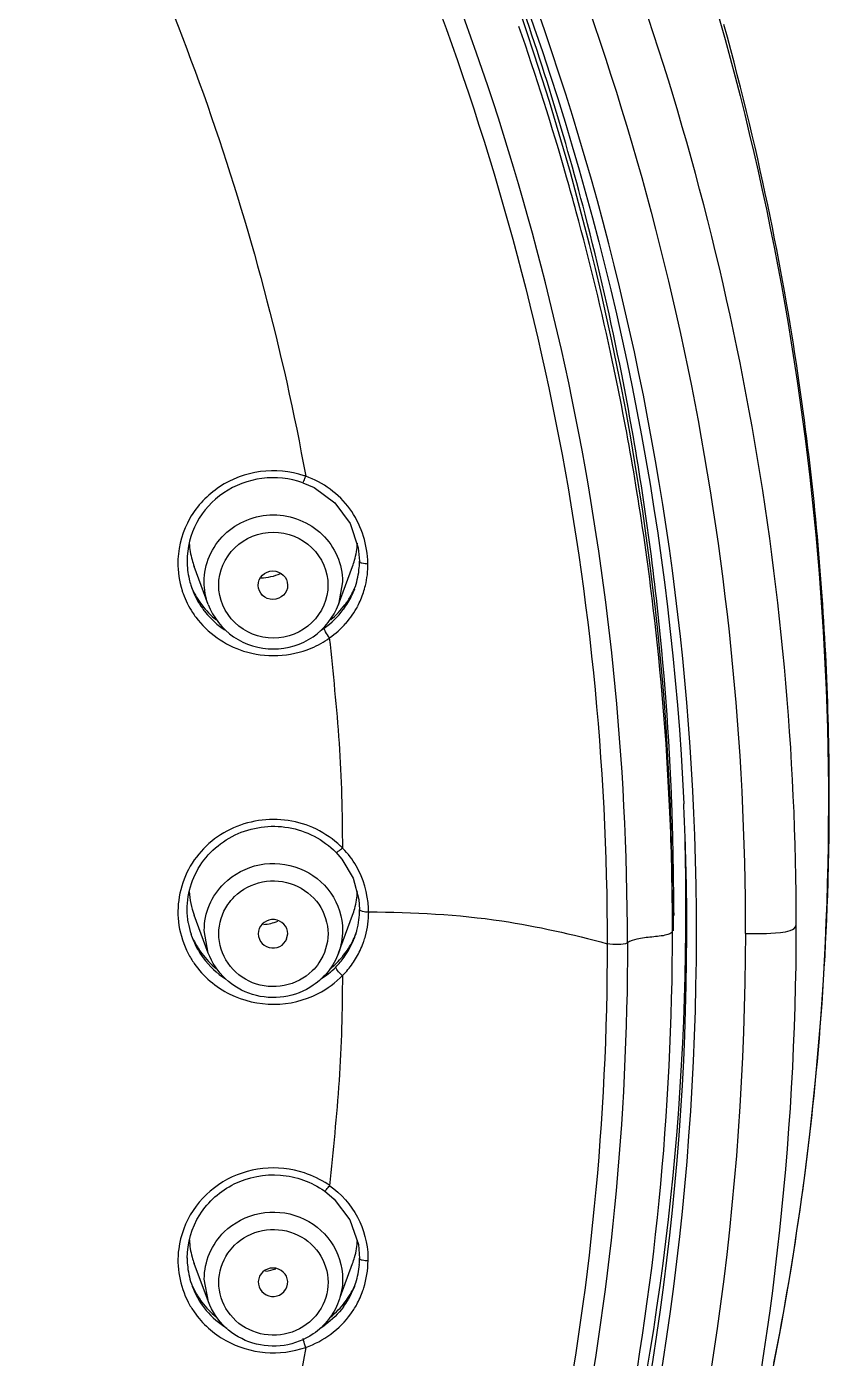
# Model space of a CAD drawing. Extents: x 1777 to 3131, y 3495 to 4487.
# Drawn here: x 2327.91 to 2344.53, y 4092.01 to 4119.38 of the extents above; entities that cross this region are included whole.
import ezdxf

# ---------------------------------------------------------------- set-up
doc = ezdxf.new("R2010")
doc.units = 0
doc.header["$LTSCALE"] = 30
doc.header["$MEASUREMENT"] = 0
for name, color, linetype in [('F3A55-R01_DXF_CONTINUOUS_LINE', 7, 'CONTINUOUS'), ('F3A55-R02_DXF_CONTINUOUS_LINE', 7, 'CONTINUOUS'), ('F3A55-R05_DXF_CONTINUOUS_LINE', 7, 'CONTINUOUS')]:
    doc.layers.add(name, color=color, linetype=linetype)

msp = doc.modelspace()

# ---------------------------------------------------------------- linework, layer by layer
at = {"layer": 'F3A55-R01_DXF_CONTINUOUS_LINE', "color": 7, "linetype": 'Continuous'}
for p, q in [((2344.376, 4101.54, 0), (2344.384, 4101.803, 0)), ((2344.367, 4101.283, 0), (2344.376, 4101.54, 0)), ((2344.357, 4101.031, 0), (2344.367, 4101.283, 0)), ((2344.346, 4100.78, 0), (2344.357, 4101.031, 0)), ((2344.334, 4100.53, 0), (2344.346, 4100.78, 0)), ((2344.321, 4100.282, 0), (2344.334, 4100.53, 0)), ((2344.307, 4100.035, 0), (2344.321, 4100.282, 0)), ((2344.293, 4099.79, 0), (2344.307, 4100.035, 0)), ((2344.277, 4099.547, 0), (2344.293, 4099.79, 0)), ((2344.26, 4099.304, 0), (2344.277, 4099.547, 0)), ((2344.224, 4098.824, 0), (2344.243, 4099.064, 0)), ((2344.243, 4099.064, 0), (2344.26, 4099.304, 0)), ((2344.205, 4098.586, 0), (2344.224, 4098.824, 0)), ((2344.185, 4098.35, 0), (2344.205, 4098.586, 0)), ((2344.164, 4098.114, 0), (2344.185, 4098.35, 0)), ((2344.142, 4097.88, 0), (2344.164, 4098.114, 0)), ((2344.12, 4097.648, 0), (2344.142, 4097.88, 0)), ((2344.097, 4097.417, 0), (2344.12, 4097.648, 0)), ((2344.073, 4097.187, 0), (2344.097, 4097.417, 0)), ((2343.982, 4096.392, 0), (2344.009, 4096.617, 0)), ((2344.009, 4096.617, 0), (2344.035, 4096.844, 0)), ((2343.955, 4096.168, 0), (2343.982, 4096.392, 0)), ((2343.927, 4095.944, 0), (2343.955, 4096.168, 0)), ((2343.898, 4095.723, 0), (2343.927, 4095.944, 0)), ((2343.839, 4095.282, 0), (2343.869, 4095.502, 0)), ((2343.869, 4095.502, 0), (2343.898, 4095.723, 0)), ((2343.808, 4095.064, 0), (2343.839, 4095.282, 0)), ((2343.776, 4094.847, 0), (2343.808, 4095.064, 0)), ((2343.744, 4094.631, 0), (2343.776, 4094.847, 0)), ((2343.678, 4094.202, 0), (2343.711, 4094.416, 0)), ((2343.711, 4094.416, 0), (2343.744, 4094.631, 0)), ((2343.644, 4093.989, 0), (2343.678, 4094.202, 0)), ((2343.609, 4093.777, 0), (2343.644, 4093.989, 0)), ((2343.574, 4093.566, 0), (2343.609, 4093.777, 0)), ((2343.502, 4093.148, 0), (2343.538, 4093.357, 0)), ((2343.538, 4093.357, 0), (2343.574, 4093.566, 0)), ((2343.465, 4092.94, 0), (2343.502, 4093.148, 0)), ((2343.427, 4092.734, 0), (2343.465, 4092.94, 0)), ((2343.35, 4092.323, 0), (2343.389, 4092.528, 0)), ((2343.389, 4092.528, 0), (2343.427, 4092.734, 0)), ((2343.311, 4092.119, 0), (2343.35, 4092.323, 0)), ((2343.271, 4091.916, 0), (2343.311, 4092.119, 0))]:
    msp.add_line(p, q, dxfattribs=at)
at = {"layer": 'F3A55-R01_DXF_CONTINUOUS_LINE', "color": 9, "linetype": 'Continuous'}
msp.add_line((2341.21, 4101.167, 0), (2341.21, 4101.117, 0), dxfattribs=at)
at = {"layer": 'F3A55-R01_DXF_CONTINUOUS_LINE', "color": 7, "linetype": 'Continuous', "elevation": 0}
for points in [[(2344.384, 4101.803), (2344.388, 4101.938), (2344.391, 4102.076), (2344.395, 4102.217), (2344.398, 4102.36), (2344.4, 4102.505), (2344.403, 4102.653), (2344.405, 4102.803), (2344.406, 4102.954), (2344.407, 4103.107), (2344.408, 4103.261), (2344.409, 4103.416), (2344.409, 4103.573), (2344.408, 4103.73), (2344.408, 4103.888), (2344.406, 4104.046), (2344.405, 4104.204), (2344.403, 4104.364), (2344.4, 4104.523), (2344.397, 4104.684), (2344.394, 4104.845), (2344.39, 4105.006), (2344.386, 4105.168), (2344.381, 4105.331), (2344.376, 4105.494), (2344.37, 4105.658), (2344.364, 4105.823), (2344.357, 4105.988), (2344.35, 4106.154), (2344.343, 4106.32), (2344.335, 4106.487), (2344.326, 4106.655), (2344.317, 4106.824), (2344.307, 4106.993), (2344.297, 4107.163), (2344.286, 4107.334), (2344.275, 4107.505), (2344.263, 4107.677), (2344.251, 4107.85), (2344.238, 4108.024), (2344.224, 4108.198), (2344.21, 4108.374), (2344.196, 4108.55), (2344.18, 4108.726), (2344.164, 4108.904), (2344.148, 4109.083), (2344.131, 4109.262), (2344.113, 4109.442), (2344.095, 4109.623), (2344.076, 4109.805), (2344.056, 4109.988), (2344.035, 4110.172), (2344.014, 4110.356), (2343.993, 4110.542), (2343.97, 4110.728), (2343.947, 4110.916), (2343.923, 4111.104), (2343.898, 4111.293), (2343.873, 4111.483), (2343.847, 4111.675), (2343.82, 4111.868), (2343.792, 4112.062), (2343.763, 4112.259), (2343.733, 4112.457), (2343.702, 4112.657), (2343.67, 4112.86), (2343.637, 4113.066), (2343.603, 4113.274), (2343.568, 4113.484), (2343.531, 4113.698), (2343.493, 4113.913), (2343.454, 4114.131), (2343.413, 4114.351), (2343.372, 4114.574), (2343.329, 4114.799), (2343.285, 4115.025), (2343.239, 4115.254), (2343.192, 4115.485), (2343.144, 4115.718), (2343.094, 4115.952), (2343.043, 4116.188), (2342.991, 4116.426), (2342.937, 4116.666), (2342.882, 4116.907), (2342.825, 4117.15), (2342.767, 4117.395), (2342.707, 4117.642), (2342.646, 4117.891), (2342.583, 4118.142), (2342.518, 4118.395), (2342.451, 4118.65), (2342.383, 4118.907), (2342.313, 4119.167), (2342.241, 4119.43)], [(2344.035, 4096.844), (2344.048, 4096.958), (2344.073, 4097.187)]]:
    msp.add_lwpolyline(points, dxfattribs=at)
at = {"layer": 'F3A55-R01_DXF_CONTINUOUS_LINE', "color": 9, "linetype": 'Continuous'}
for centre, radius, start, end in [((2284.479, 4101.228, 0), 56.742, 14.6001, 19.9877), ((2284.627, 4101.269, 0), 56.588, 11.1758, 14.5979), ((2284.836, 4101.312, 0), 56.375, 6.4385, 11.1741), ((2284.848, 4101.316, 0), 56.362, 2.0884, 6.4365), ((2284.939, 4101.32, 0), 56.271, 1.4399, 2.0872), ((2284.984, 4101.321, 0), 56.226, 0.4255, 1.44), ((2285.019, 4101.248, 0), 56.444, 359.5204, 1.5345), ((2285.036, 4101.322, 0), 56.175, 359.8419, 0.4254), ((2285.048, 4101.322, 0), 56.162, 359.4655, 359.7909), ((2284.816, 4101.26, 0), 56.648, 344.7596, 359.5098), ((2284.819, 4100.947, 0), 58.912, 346.93958, 359.9729)]:
    msp.add_arc(centre, radius, start, end, dxfattribs=at)
at = {"layer": 'F3A55-R01_DXF_CONTINUOUS_LINE', "color": 7, "linetype": 'Continuous'}
msp.add_arc((2285.144, 4100.788, 0), 56.335, 2.0053, 2.667, dxfattribs=at)
at = {"layer": 'F3A55-R01_DXF_CONTINUOUS_LINE', "color": 9, "linetype": 'Continuous'}
for points, knots in [([(2291.632, 4163.749, 0), (2295.944, 4163.049, 0), (2304.434, 4160.78, 0), (2316.168, 4154.894, 0), (2326.405, 4146.785, 0), (2334.693, 4136.797, 0), (2340.671, 4125.36, 0), (2344.078, 4112.966, 0), (2344.762, 4100.161, 0), (2343.382, 4091.714, 0), (2342.255, 4087.625, 0)], [0, 0, 0, 0, 0.127243, 0.253926, 0.379839, 0.504913, 0.62922, 0.752956, 0.876436, 1, 1, 1, 1]), ([(2343.73, 4100.92, 0), (2343.731, 4107.979, 0), (2341.109, 4122.28, 0), (2329.833, 4140.943, 0), (2312.675, 4154.694, 0), (2298.688, 4159.478, 0), (2291.523, 4160.642, 0)], [0, 0, 0, 0, 0.246653, 0.495135, 0.746378, 1, 1, 1, 1]), ([(2219.682, 4100.723, 0), (2219.681, 4104.615, 0), (2220.475, 4112.433, 0), (2224.002, 4123.683, 0), (2229.73, 4134.05, 0), (2237.432, 4143.13, 0), (2246.816, 4150.577, 0), (2261.054, 4157.948, 0), (2281.172, 4161.836, 0), (2301.291, 4157.954, 0), (2315.533, 4150.591, 0), (2324.917, 4143.144, 0), (2332.626, 4134.07, 0), (2338.356, 4123.704, 0), (2341.887, 4112.455, 0), (2342.683, 4104.638, 0), (2342.683, 4100.746, 0)], [0, 0, 0, 0, 0.061575, 0.123304, 0.185315, 0.247693, 0.310467, 0.373601, 0.500005, 0.626397, 0.689539, 0.752312, 0.814687, 0.876699, 0.938429, 1, 1, 1, 1]), ([(2341.643, 4102.766, 0), (2341.469, 4107.612, 0), (2339.858, 4117.326, 0), (2333.819, 4130.815, 0), (2324.546, 4142.441, 0), (2316.6, 4148.461, 0), (2312.324, 4150.946, 0)], [0, 0, 0, 0, 0.247793, 0.496678, 0.747332, 1, 1, 1, 1]), ([(2308.828, 4048.902, 0), (2313.83, 4051.4, 0), (2323.155, 4057.788, 0), (2333.856, 4070.803, 0), (2340.405, 4086.203, 0), (2341.636, 4097.29, 0), (2341.445, 4102.759, 0)], [0, 0, 0, 0, 0.252968, 0.503673, 0.752384, 1, 1, 1, 1]), ([(2308.919, 4048.68, 0), (2313.942, 4051.189, 0), (2323.305, 4057.604, 0), (2334.044, 4070.675, 0), (2340.613, 4086.141, 0), (2341.84, 4097.274, 0), (2341.643, 4102.766, 0)], [0, 0, 0, 0, 0.252969, 0.503672, 0.752383, 1, 1, 1, 1]), ([(2342.684, 4100.746, 0), (2342.678, 4095.328, 0), (2341.136, 4084.405, 0), (2334.324, 4069.315, 0), (2323.579, 4056.573, 0), (2314.324, 4050.302, 0), (2309.375, 4047.824, 0)], [0, 0, 0, 0, 0.247599, 0.496353, 0.747078, 1, 1, 1, 1]), ([(2342.684, 4100.742, 0), (2342.924, 4100.74, 0), (2343.229, 4100.736, 0), (2343.7, 4100.803, 0), (2343.731, 4100.919, 0)], [0, 0, 0, 0, 0.665429, 1, 1, 1, 1])]:
    msp.add_open_spline(points, degree=3, knots=knots, dxfattribs=at)
at = {"layer": 'F3A55-R01_DXF_CONTINUOUS_LINE', "color": 7, "linetype": 'Continuous'}
msp.add_open_spline([(2330.859, 4133.866, 0), (2334.011, 4129.429, 0), (2339.082, 4119.644, 0), (2341.166, 4108.817, 0), (2341.418, 4103.409, 0)], degree=3, knots=[0, 0, 0, 0, 0.501376, 1, 1, 1, 1], dxfattribs=at)
at = {"layer": 'F3A55-R02_DXF_CONTINUOUS_LINE', "color": 7, "linetype": 'Continuous'}
for p, q in [((2333.584, 4110.01, 0), (2333.82, 4109.908, 0)), ((2334.726, 4108.674, 0), (2334.751, 4108.394, 0)), ((2334.648, 4107.822, 0), (2334.589, 4107.682, 0)), ((2334.265, 4102.417, 0), (2334.391, 4102.275, 0)), ((2334.265, 4102.417, 0), (2334.265, 4102.417, 0)), ((2341.185, 4101.165, 0), (2341.185, 4100.798, 0)), ((2341.185, 4100.798, 0), (2341.185, 4100.797, 0)), ((2334.65, 4100.66, 0), (2334.637, 4100.625, 0)), ((2334.029, 4095.453, 0), (2334.234, 4095.284, 0)), ((2334.728, 4094.355, 0), (2334.753, 4094.066, 0)), ((2334.649, 4093.49, 0), (2334.515, 4093.212, 0))]:
    msp.add_line(p, q, dxfattribs=at)
at = {"layer": 'F3A55-R02_DXF_CONTINUOUS_LINE', "color": 7, "linetype": 'Continuous', "elevation": 0}
for points in [[(2333.82, 4109.908), (2334.247, 4109.595), (2334.559, 4109.17), (2334.726, 4108.674)], [(2334.391, 4102.275), (2334.623, 4101.883), (2334.74, 4101.446), (2334.754, 4101.236)], [(2334.234, 4095.284), (2334.555, 4094.859), (2334.728, 4094.355)]]:
    msp.add_lwpolyline(points, dxfattribs=at)
at = {"layer": 'F3A55-R02_DXF_CONTINUOUS_LINE', "color": 9, "linetype": 'Continuous'}
for centre, radius, start, end in [((2284.435, 4100.681, 0), 56.763, 15.9615, 19.2371), ((2284.619, 4100.735, 0), 56.571, 15.2107, 15.96), ((2284.649, 4100.743, 0), 56.54, 11.9974, 15.2107), ((2284.711, 4100.757, 0), 56.477, 11.4617, 11.9968), ((2284.771, 4100.769, 0), 56.416, 9.2389, 11.462), ((2332.991, 4108.266, 0), 1.987, 70.7484, 71.8084), ((2284.892, 4100.789, 0), 56.293, 6.7776, 9.2385), ((2332.845, 4108.354, 0), 1.828, 177.3424, 179.2548), ((2332.874, 4108.356, 0), 1.857, 179.3267, 197.612), ((2332.328, 4108.258, 0), 2.598, 1.9295, 3.7241), ((2333.065, 4108.334, 0), 1.86, 346.349, 0.3298), ((2332.91, 4108.421, 0), 1.707, 200.4459, 215.554), ((2333.073, 4108.333, 0), 1.852, 341.7574, 346.3372), ((2332.864, 4108.354, 0), 1.847, 197.66, 199.7173), ((2332.9, 4108.369, 0), 1.885, 199.7612, 213.0689), ((2333.068, 4108.412, 0), 1.687, 323.2361, 334.3799), ((2333.093, 4108.325, 0), 1.83, 332.3349, 337.0197), ((2333.081, 4108.33, 0), 1.843, 337.0209, 341.7566), ((2332.903, 4108.371, 0), 1.889, 213.0688, 216.5678), ((2332.918, 4108.426, 0), 1.717, 215.5506, 219.1303), ((2333.006, 4108.459, 0), 1.764, 305.2842, 323.2115), ((2333.077, 4108.335, 0), 1.85, 318.8992, 332.2892), ((2284.828, 4100.782, 0), 56.357, 2.6285, 6.7766), ((2333.009, 4108.458, 0), 1.762, 302.0674, 305.2297), ((2333.037, 4108.373, 0), 1.904, 305.2852, 318.8383), ((2332.991, 4108.445, 0), 1.99, 292.7227, 305.1763), ((2284.953, 4100.788, 0), 56.232, 0.3822, 2.6284), ((2332.836, 4100.922, 0), 2.225, 44.9568, 46.7676), ((2332.451, 4101.135, 0), 2.489, 1.2484, 3.0044), ((2285.077, 4100.79, 0), 56.108, 0.0083, 0.3816), ((2332.91, 4101.256, 0), 1.706, 200.4411, 216.4355), ((2333.071, 4101.247, 0), 1.685, 330.285, 338.3225), ((2333.064, 4101.197, 0), 1.879, 329.9264, 339.7199), ((2333.148, 4101.164, 0), 1.788, 339.7955, 341.0169), ((2333.184, 4101.152, 0), 1.75, 341.0083, 344.7888), ((2333.031, 4101.27, 0), 1.731, 315.4026, 324.119), ((2333.038, 4101.265, 0), 1.722, 324.1171, 330.2931), ((2333.023, 4101.219, 0), 1.925, 325.4003, 329.9956), ((2333.004, 4101.3, 0), 1.771, 302.3287, 315.3243), ((2333.108, 4101.158, 0), 1.821, 315.6896, 325.4495), ((2332.987, 4093.924, 0), 2.002, 56.2795, 71.519), ((2333.018, 4093.974, 0), 1.943, 54.7824, 56.2216), ((2332.869, 4094.025, 0), 1.85, 172.6145, 190.1103), ((2333.078, 4094.033, 0), 1.849, 359.6211, 1.782), ((2332.89, 4094.033, 0), 1.872, 190.232, 207.6341), ((2333.054, 4094.019, 0), 1.871, 331.2898, 340.8022), ((2333.074, 4094.012, 0), 1.85, 340.8218, 342.6275), ((2332.901, 4094.041, 0), 1.886, 207.6895, 214.7773), ((2333.081, 4094.068, 0), 1.67, 323.3657, 329.1723), ((2333.045, 4094.025, 0), 1.882, 327.6437, 331.292), ((2333.043, 4094.026, 0), 1.884, 324.2126, 327.6434), ((2332.956, 4094.134, 0), 1.768, 235.8005, 238.2314), ((2332.999, 4094.151, 0), 1.787, 302.1461, 305.8647)]:
    msp.add_arc(centre, radius, start, end, dxfattribs=at)
at = {"layer": 'F3A55-R02_DXF_CONTINUOUS_LINE', "color": 7, "linetype": 'Continuous'}
for centre, radius, start, end in [((2332.878, 4108.406, 0), 1.672, 180.0402, 193.1312), ((2333.108, 4108.397, 0), 1.644, 355.4118, 359.3009), ((2333.116, 4108.397, 0), 1.636, 359.3037, 0.0718), ((2333.085, 4108.4, 0), 1.666, 341.5874, 355.3787), ((2332.877, 4108.407, 0), 1.671, 193.1455, 197.562), ((2332.887, 4108.535, 0), 1.725, 201.561, 204.2347), ((2332.885, 4108.409, 0), 1.679, 197.5611, 200.3777), ((2332.909, 4108.547, 0), 1.75, 204.2646, 216.9006), ((2333.06, 4108.542, 0), 1.74, 330.6563, 335.6608), ((2333.071, 4108.536, 0), 1.727, 335.665, 337.4001), ((2333.089, 4108.399, 0), 1.662, 339.6861, 341.5721), ((2333.05, 4108.547, 0), 1.751, 323.1107, 330.653), ((2332.943, 4108.575, 0), 1.794, 216.9688, 230.4679), ((2333.017, 4108.575, 0), 1.794, 309.5552, 323.0474), ((2284.898, 4101.157, 0), 56.287, 0.0085, 2.2482), ((2333.079, 4101.242, 0), 1.675, 344.9577, 359.95), ((2332.869, 4101.239, 0), 1.662, 189.4393, 197.9326), ((2332.883, 4101.244, 0), 1.676, 197.9252, 200.3681), ((2332.888, 4101.372, 0), 1.726, 201.9323, 204.2317), ((2333.075, 4101.371, 0), 1.724, 335.7676, 338.6944), ((2333.084, 4101.241, 0), 1.67, 339.6585, 342.7474), ((2333.08, 4101.242, 0), 1.675, 342.7471, 344.948), ((2332.905, 4101.38, 0), 1.744, 204.2441, 212.558), ((2332.911, 4101.383, 0), 1.751, 212.5564, 216.9072), ((2333.051, 4101.383, 0), 1.751, 323.1141, 334.4969), ((2333.067, 4101.374, 0), 1.732, 334.5189, 335.7689), ((2332.985, 4101.263, 0), 1.987, 208.0075, 214.8508), ((2332.944, 4101.41, 0), 1.794, 216.9687, 230.461), ((2333.023, 4101.406, 0), 1.787, 312.1405, 323.067), ((2333.009, 4101.42, 0), 1.807, 309.5618, 312.1562), ((2332.861, 4094.077, 0), 1.653, 180.0171, 184.9021), ((2332.891, 4094.08, 0), 1.683, 184.9171, 198.5092), ((2333.071, 4094.076, 0), 1.683, 342.4089, 355.2988), ((2333.109, 4094.072, 0), 1.644, 355.3403, 359.9372), ((2332.874, 4094.076, 0), 1.665, 198.5364, 200.3703), ((2332.89, 4094.208, 0), 1.727, 202.5446, 204.2339), ((2332.906, 4094.215, 0), 1.744, 204.2467, 212.5683), ((2333.053, 4094.218, 0), 1.75, 323.1153, 335.5428), ((2333.075, 4094.207, 0), 1.726, 335.5712, 338.2033), ((2333.06, 4094.08, 0), 1.694, 339.6628, 342.4131), ((2332.912, 4094.219, 0), 1.751, 212.5666, 216.9072), ((2332.945, 4094.246, 0), 1.794, 216.9687, 230.461), ((2333.019, 4094.246, 0), 1.794, 309.5483, 323.0474)]:
    msp.add_arc(centre, radius, start, end, dxfattribs=at)
at = {"layer": 'F3A55-R02_DXF_CONTINUOUS_LINE', "color": 9, "linetype": 'Continuous'}
for points, knots in [([(2340.26, 4100.555, 0), (2340.26, 4104.294, 0), (2339.495, 4111.803, 0), (2336.102, 4122.608, 0), (2330.597, 4132.564, 0), (2323.194, 4141.284, 0), (2314.18, 4148.434, 0), (2303.903, 4153.743, 0), (2292.762, 4157.01, 0), (2285.032, 4157.745, 0), (2281.173, 4157.744, 0)], [0, 0, 0, 0, 0.123011, 0.246323, 0.370202, 0.494815, 0.620217, 0.746344, 0.873021, 1, 1, 1, 1]), ([(2281.173, 4157.32, 0), (2285.005, 4157.32, 0), (2292.681, 4156.591, 0), (2303.743, 4153.347, 0), (2313.947, 4148.075, 0), (2322.897, 4140.975, 0), (2330.248, 4132.318, 0), (2335.714, 4122.432, 0), (2339.083, 4111.703, 0), (2339.843, 4104.247, 0), (2339.843, 4100.535, 0)], [0, 0, 0, 0, 0.126979, 0.253656, 0.379783, 0.505185, 0.629798, 0.753677, 0.876989, 1, 1, 1, 1]), ([(2290.42, 4151.979, 0), (2295.73, 4151.073, 0), (2306.107, 4147.681, 0), (2319.377, 4138.284, 0), (2329.144, 4125.446, 0), (2332.705, 4115.306, 0), (2333.646, 4110.142, 0)], [0, 0, 0, 0, 0.253201, 0.504427, 0.75322, 1, 1, 1, 1]), ([(2333.611, 4110.153, 0), (2333.326, 4110.247, 0), (2332.705, 4110.306, 0), (2331.838, 4109.983, 0), (2331.205, 4109.319, 0), (2331.032, 4108.73, 0), (2331.019, 4108.439, 0)], [0, 0, 0, 0, 0.253171, 0.505365, 0.754227, 1, 1, 1, 1]), ([(2333.584, 4110.011, 0), (2333.588, 4110.01, 0), (2333.597, 4110.027, 0), (2333.617, 4110.064, 0), (2333.634, 4110.11, 0), (2333.646, 4110.142, 0)], [0, 0, 0, 0, 0.081365, 0.299365, 1, 1, 1, 1]), ([(2334.921, 4108.426, 0), (2334.897, 4108.795, 0), (2334.648, 4109.548, 0), (2334, 4110.016, 0), (2333.646, 4110.142, 0)], [0, 0, 0, 0, 0.4963, 1, 1, 1, 1]), ([(2334.751, 4108.394, 0), (2334.752, 4108.374, 0), (2334.832, 4108.35, 0), (2334.883, 4108.346, 0), (2334.925, 4108.345, 0)], [0, 0, 0, 0, 0.324919, 1, 1, 1, 1]), ([(2334.137, 4106.818, 0), (2334.107, 4106.858, 0), (2334.067, 4106.915, 0), (2334.035, 4106.982, 0), (2334.023, 4107.01, 0), (2334.025, 4107.018, 0)], [0, 0, 0, 0, 0.649864, 0.884517, 1, 1, 1, 1]), ([(2334.41, 4102.493, 0), (2334.401, 4102.855, 0), (2334.399, 4103.577, 0), (2334.346, 4104.66, 0), (2334.249, 4105.74, 0), (2334.178, 4106.459, 0), (2334.137, 4106.818, 0)], [0, 0, 0, 0, 0.249978, 0.499905, 0.749971, 1, 1, 1, 1]), ([(2334.36, 4102.542, 0), (2334.213, 4102.68, 0), (2333.877, 4102.918, 0), (2333.096, 4103.155, 0), (2332.042, 4103.002, 0), (2331.124, 4102.133, 0), (2330.979, 4101.295, 0), (2331.039, 4100.911, 0)], [0, 0, 0, 0, 0.126565, 0.254122, 0.506486, 0.755159, 1, 1, 1, 1]), ([(2334.266, 4102.417, 0), (2334.279, 4102.406, 0), (2334.339, 4102.453, 0), (2334.374, 4102.478, 0), (2334.401, 4102.503, 0)], [0, 0, 0, 0, 0.315408, 1, 1, 1, 1]), ([(2334.754, 4101.236, 0), (2334.755, 4101.215, 0), (2334.843, 4101.194, 0), (2334.896, 4101.189, 0), (2334.94, 4101.189, 0)], [0, 0, 0, 0, 0.326815, 1, 1, 1, 1]), ([(2334.94, 4101.189, 0), (2335.855, 4101.184, 0), (2337.514, 4101.1, 0), (2339.13, 4100.727, 0), (2339.843, 4100.535, 0)], [0, 0, 0, 0, 0.553403, 1, 1, 1, 1]), ([(2341.185, 4100.798, 0), (2341.185, 4100.78, 0), (2341.141, 4100.739, 0), (2341.001, 4100.693, 0), (2340.758, 4100.673, 0), (2340.488, 4100.644, 0), (2340.318, 4100.593, 0), (2340.26, 4100.555, 0)], [0, 0, 0, 0, 0.055252, 0.155029, 0.469266, 0.787763, 1, 1, 1, 1]), ([(2340.26, 4100.555, 0), (2340.261, 4096.929, 0), (2339.544, 4089.648, 0), (2336.354, 4079.143, 0), (2331.167, 4069.413, 0), (2324.175, 4060.814, 0), (2315.631, 4053.655, 0), (2305.846, 4048.193, 0), (2295.178, 4044.621, 0), (2287.725, 4043.586, 0), (2283.987, 4043.414, 0)], [0, 0, 0, 0, 0.123071, 0.246424, 0.370316, 0.49491, 0.620269, 0.746349, 0.872998, 1, 1, 1, 1]), ([(2339.843, 4100.535, 0), (2339.844, 4096.939, 0), (2339.133, 4089.717, 0), (2335.973, 4079.299, 0), (2330.836, 4069.646, 0), (2323.908, 4061.113, 0), (2315.443, 4054.005, 0), (2305.746, 4048.576, 0), (2295.171, 4045.019, 0), (2287.782, 4043.98, 0), (2284.075, 4043.803, 0)], [0, 0, 0, 0, 0.123073, 0.246428, 0.370321, 0.494914, 0.620272, 0.74635, 0.872998, 1, 1, 1, 1]), ([(2340.26, 4100.555, 0), (2340.208, 4100.521, 0), (2340.058, 4100.514, 0), (2339.918, 4100.515, 0), (2339.843, 4100.535, 0)], [0, 0, 0, 0, 0.447699, 1, 1, 1, 1]), ([(2334.139, 4095.561, 0), (2334.179, 4095.92, 0), (2334.25, 4096.639, 0), (2334.346, 4097.719, 0), (2334.4, 4098.802, 0), (2334.401, 4099.525, 0), (2334.41, 4099.886, 0)], [0, 0, 0, 0, 0.250029, 0.500095, 0.750022, 1, 1, 1, 1]), ([(2334.401, 4099.877, 0), (2334.364, 4099.91, 0), (2334.315, 4099.96, 0), (2334.276, 4100.02, 0), (2334.261, 4100.047, 0), (2334.264, 4100.055, 0)], [0, 0, 0, 0, 0.65404, 0.886151, 1, 1, 1, 1]), ([(2333.622, 4095.822, 0), (2333.348, 4095.913, 0), (2332.755, 4095.977, 0), (2331.915, 4095.695, 0), (2331.277, 4095.091, 0), (2331.071, 4094.541, 0), (2331.034, 4094.263, 0)], [0, 0, 0, 0, 0.252904, 0.505053, 0.754107, 1, 1, 1, 1]), ([(2334.03, 4095.454, 0), (2334.044, 4095.446, 0), (2334.088, 4095.505, 0), (2334.117, 4095.533, 0), (2334.139, 4095.561, 0)], [0, 0, 0, 0, 0.307994, 1, 1, 1, 1]), ([(2334.139, 4095.561, 0), (2334.373, 4095.395, 0), (2334.769, 4094.95, 0), (2334.917, 4094.375, 0), (2334.926, 4094.09, 0)], [0, 0, 0, 0, 0.501953, 1, 1, 1, 1]), ([(2334.753, 4094.066, 0), (2334.754, 4094.047, 0), (2334.836, 4094.027, 0), (2334.885, 4094.022, 0), (2334.927, 4094.021, 0)], [0, 0, 0, 0, 0.319667, 1, 1, 1, 1]), ([(2333.649, 4092.238, 0), (2333.133, 4089.401, 0), (2331.603, 4083.795, 0), (2327.9, 4075.895, 0), (2322.887, 4068.703, 0), (2314.649, 4060.327, 0), (2301.821, 4052.573, 0), (2290.073, 4050.007, 0), (2284.168, 4049.686, 0)], [0, 0, 0, 0, 0.123276, 0.246976, 0.37126, 0.496205, 0.747178, 1, 1, 1, 1]), ([(2332.004, 4092.377, 0), (2332.249, 4092.241, 0), (2332.806, 4092.071, 0), (2333.383, 4092.145, 0), (2333.649, 4092.238, 0)], [0, 0, 0, 0, 0.499375, 1, 1, 1, 1]), ([(2333.649, 4092.238, 0), (2333.631, 4092.284, 0), (2333.611, 4092.343, 0), (2333.595, 4092.404, 0), (2333.592, 4092.417, 0)], [0, 0, 0, 0, 0.788352, 1, 1, 1, 1])]:
    msp.add_open_spline(points, degree=3, knots=knots, dxfattribs=at)
at = {"layer": 'F3A55-R02_DXF_CONTINUOUS_LINE', "color": 7, "linetype": 'Continuous'}
for points, knots in [([(2341.142, 4103.365, 0), (2340.93, 4108.763, 0), (2338.923, 4119.583, 0), (2333.92, 4129.38, 0), (2330.798, 4133.825, 0)], [0, 0, 0, 0, 0.498642, 1, 1, 1, 1]), ([(2333.584, 4110.01, 0), (2333.318, 4110.103, 0), (2332.737, 4110.163, 0), (2331.926, 4109.859, 0), (2331.347, 4109.227, 0), (2331.207, 4108.672, 0), (2331.207, 4108.401, 0)], [0, 0, 0, 0, 0.253987, 0.506749, 0.755278, 1, 1, 1, 1]), ([(2331.23, 4100.967, 0), (2331.172, 4101.318, 0), (2331.299, 4102.087, 0), (2332.149, 4102.878, 0), (2333.303, 4103.04, 0), (2334.008, 4102.678, 0), (2334.265, 4102.417, 0)], [0, 0, 0, 0, 0.244575, 0.493971, 0.747964, 1, 1, 1, 1]), ([(2283.641, 4042.73, 0), (2287.455, 4042.882, 0), (2295.063, 4043.893, 0), (2305.964, 4047.48, 0), (2315.97, 4053.009, 0), (2324.712, 4060.282, 0), (2331.871, 4069.035, 0), (2337.183, 4078.953, 0), (2340.451, 4089.668, 0), (2341.186, 4097.097, 0), (2341.185, 4100.798, 0)], [0, 0, 0, 0, 0.126971, 0.253597, 0.379663, 0.505021, 0.629623, 0.75353, 0.876905, 1, 1, 1, 1]), ([(2332.087, 4099.498, 0), (2332.364, 4099.36, 0), (2332.994, 4099.216, 0), (2333.623, 4099.367, 0), (2333.899, 4099.509, 0)], [0, 0, 0, 0, 0.499729, 1, 1, 1, 1]), ([(2331.209, 4094.072, 0), (2331.209, 4094.382, 0), (2331.396, 4095.022, 0), (2332.144, 4095.678, 0), (2333.129, 4095.867, 0), (2333.767, 4095.638, 0), (2334.029, 4095.453, 0)], [0, 0, 0, 0, 0.24465, 0.493956, 0.747367, 1, 1, 1, 1])]:
    msp.add_open_spline(points, degree=3, knots=knots, dxfattribs=at)
at = {"layer": 'F3A55-R02_DXF_CONTINUOUS_LINE', "color": 9, "linetype": 'Continuous'}
for points in [[(2331.587, 4107.343, 0), (2331.699, 4107.205, 0), (2331.834, 4107.083, 0), (2331.983, 4106.985, 0)], [(2331.385, 4107.245, 0), (2331.625, 4106.922, 0), (2331.986, 4106.669, 0), (2332.369, 4106.548, 0)], [(2332.369, 4106.548, 0), (2332.811, 4106.407, 0), (2333.331, 4106.43, 0), (2333.759, 4106.609, 0)], [(2334.683, 4102.135, 0), (2334.607, 4102.265, 0), (2334.516, 4102.387, 0), (2334.41, 4102.493, 0)], [(2334.937, 4101.265, 0), (2334.921, 4101.567, 0), (2334.835, 4101.874, 0), (2334.683, 4102.135, 0)], [(2334.873, 4100.692, 0), (2334.917, 4100.854, 0), (2334.937, 4101.022, 0), (2334.94, 4101.189, 0)], [(2331.039, 4100.911, 0), (2331.071, 4100.709, 0), (2331.138, 4100.511, 0), (2331.23, 4100.33, 0)], [(2331.538, 4100.243, 0), (2331.663, 4100.074, 0), (2331.821, 4099.926, 0), (2331.998, 4099.812, 0)], [(2334.84, 4093.46, 0), (2334.896, 4093.64, 0), (2334.925, 4093.831, 0), (2334.927, 4094.021, 0)], [(2331.313, 4093.496, 0), (2331.372, 4093.338, 0), (2331.455, 4093.187, 0), (2331.558, 4093.053, 0)], [(2331.558, 4093.053, 0), (2331.671, 4092.906, 0), (2331.81, 4092.776, 0), (2331.963, 4092.671, 0)], [(2334.421, 4093.071, 0), (2334.317, 4092.931, 0), (2334.188, 4092.805, 0), (2334.046, 4092.703, 0)], [(2331.352, 4092.966, 0), (2331.519, 4092.725, 0), (2331.748, 4092.52, 0), (2332.004, 4092.377, 0)], [(2333.649, 4092.238, 0), (2334.011, 4092.364, 0), (2334.347, 4092.613, 0), (2334.571, 4092.924, 0)]]:
    msp.add_open_spline(points, degree=3, dxfattribs=at)
at = {"layer": 'F3A55-R02_DXF_CONTINUOUS_LINE', "color": 7, "linetype": 'Continuous'}
for points in [[(2331.354, 4100.127, 0), (2331.538, 4099.863, 0), (2331.798, 4099.641, 0), (2332.087, 4099.498, 0)], [(2333.899, 4099.509, 0), (2334.088, 4099.605, 0), (2334.261, 4099.736, 0), (2334.41, 4099.886, 0)]]:
    msp.add_open_spline(points, degree=3, dxfattribs=at)
at = {"layer": 'F3A55-R05_DXF_CONTINUOUS_LINE', "color": 7, "linetype": 'Continuous'}
for p, q in [((2331.642, 4107.506, 0), (2331.352, 4108.288, 0)), ((2334.318, 4107.506, 0), (2334.608, 4108.288, 0)), ((2331.643, 4100.342, 0), (2331.353, 4101.124, 0)), ((2334.319, 4100.342, 0), (2334.609, 4101.124, 0)), ((2333.252, 4100.638, 0), (2333.277, 4100.739, 0)), ((2331.644, 4093.177, 0), (2331.354, 4093.959, 0)), ((2334.355, 4093.272, 0), (2334.61, 4093.96, 0)), ((2333.255, 4093.477, 0), (2333.273, 4093.534, 0))]:
    msp.add_line(p, q, dxfattribs=at)
at = {"layer": 'F3A55-R05_DXF_CONTINUOUS_LINE', "color": 9, "linetype": 'Continuous'}
for p, q in [((2334.402, 4107.972, 0), (2334.318, 4107.506, 0)), ((2331.643, 4100.342, 0), (2331.56, 4100.807, 0)), ((2331.644, 4093.177, 0), (2331.561, 4093.643, 0))]:
    msp.add_line(p, q, dxfattribs=at)
at = {"layer": 'F3A55-R05_DXF_CONTINUOUS_LINE', "color": 7, "linetype": 'Continuous'}
for centre, radius, start, end in [((2332.889, 4108.857, 0), 1.639, 183.0948, 195.3879), ((2333.071, 4108.857, 0), 1.639, 344.3651, 356.8874), ((2332.878, 4108.854, 0), 1.628, 195.3927, 200.3675), ((2333.082, 4108.854, 0), 1.627, 339.6484, 344.3591), ((2332.892, 4101.694, 0), 1.642, 182.9159, 200.3213), ((2333.072, 4101.693, 0), 1.639, 344.595, 357.0609), ((2333.083, 4101.69, 0), 1.628, 339.6489, 344.5905), ((2332.891, 4094.529, 0), 1.639, 182.896, 195.388), ((2333.073, 4094.529, 0), 1.639, 344.3651, 357.0222), ((2332.88, 4094.526, 0), 1.628, 195.3927, 200.3675), ((2333.084, 4094.526, 0), 1.627, 339.6484, 344.3591)]:
    msp.add_arc(centre, radius, start, end, dxfattribs=at)
msp.add_ellipse((2332.971, 4107.902, 0), major_axis=(0.303, 0.002), ratio=0.966587, dxfattribs=at)
for centre, major_axis, ratio, start_param, end_param in [((2332.716, 4108.968, 0), (0.945, 0.007), 0.966587, -1.569385, -1.128669), ((2332.974, 4100.739, 0), (0.303, 0), 0.966558, 0, 5.92468), ((2332.719, 4101.841, 0), (0.943, 0), 0.966558, -1.506615, -1.188258), ((2332.973, 4093.576, 0), (0.303, -0.002), 0.966587, -0.13501, 5.940736), ((2332.718, 4094.713, 0), (0.945, -0.006), 0.966587, -1.45567, -1.226392)]:
    msp.add_ellipse(centre, major_axis=major_axis, ratio=ratio, start_param=start_param, end_param=end_param, dxfattribs=at)
at = {"layer": 'F3A55-R05_DXF_CONTINUOUS_LINE', "color": 9, "linetype": 'Continuous'}
for points, knots in [([(2331.559, 4107.971, 0), (2331.559, 4108.151, 0), (2331.634, 4108.515, 0), (2332.052, 4109.122, 0), (2332.98, 4109.498, 0), (2333.907, 4109.122, 0), (2334.326, 4108.515, 0), (2334.402, 4108.151, 0), (2334.402, 4107.972, 0)], [0, 0, 0, 0, 0.124293, 0.249668, 0.49999, 0.750316, 0.875702, 1, 1, 1, 1]), ([(2331.857, 4107.903, 0), (2331.857, 4108.182, 0), (2332.109, 4108.766, 0), (2332.98, 4109.103, 0), (2333.851, 4108.767, 0), (2334.103, 4108.182, 0), (2334.103, 4107.903, 0)], [0, 0, 0, 0, 0.247137, 0.499987, 0.752844, 1, 1, 1, 1]), ([(2334.103, 4107.903, 0), (2334.103, 4107.625, 0), (2333.851, 4107.04, 0), (2332.98, 4106.703, 0), (2332.11, 4107.039, 0), (2331.857, 4107.624, 0), (2331.857, 4107.903, 0)], [0, 0, 0, 0, 0.247137, 0.499987, 0.752844, 1, 1, 1, 1]), ([(2331.97, 4101.774, 0), (2332.165, 4101.966, 0), (2332.685, 4102.238, 0), (2333.547, 4102.157, 0), (2334.228, 4101.629, 0), (2334.403, 4101.075, 0), (2334.403, 4100.808, 0)], [0, 0, 0, 0, 0.251321, 0.504345, 0.754245, 1, 1, 1, 1]), ([(2332.182, 4101.503, 0), (2332.337, 4101.654, 0), (2332.747, 4101.868, 0), (2333.428, 4101.805, 0), (2333.966, 4101.387, 0), (2334.104, 4100.95, 0), (2334.104, 4100.739, 0)], [0, 0, 0, 0, 0.251337, 0.504345, 0.754229, 1, 1, 1, 1]), ([(2331.56, 4100.807, 0), (2331.56, 4100.985, 0), (2331.633, 4101.346, 0), (2331.842, 4101.649, 0), (2331.97, 4101.774, 0)], [0, 0, 0, 0, 0.497793, 1, 1, 1, 1]), ([(2331.858, 4100.739, 0), (2331.858, 4100.948, 0), (2331.95, 4101.238, 0), (2332.131, 4101.453, 0), (2332.182, 4101.503, 0)], [0, 0, 0, 0, 0.745726, 1, 1, 1, 1]), ([(2333.78, 4099.975, 0), (2333.625, 4099.824, 0), (2333.215, 4099.609, 0), (2332.534, 4099.673, 0), (2331.996, 4100.09, 0), (2331.858, 4100.527, 0), (2331.858, 4100.739, 0)], [0, 0, 0, 0, 0.251337, 0.504345, 0.754229, 1, 1, 1, 1]), ([(2334.104, 4100.739, 0), (2334.104, 4100.53, 0), (2334.013, 4100.24, 0), (2333.831, 4100.025, 0), (2333.78, 4099.975, 0)], [0, 0, 0, 0, 0.745726, 1, 1, 1, 1]), ([(2331.971, 4094.61, 0), (2332.166, 4094.802, 0), (2332.686, 4095.073, 0), (2333.548, 4094.993, 0), (2334.229, 4094.464, 0), (2334.404, 4093.911, 0), (2334.404, 4093.643, 0)], [0, 0, 0, 0, 0.251321, 0.504345, 0.754245, 1, 1, 1, 1]), ([(2332.183, 4094.338, 0), (2332.338, 4094.49, 0), (2332.748, 4094.704, 0), (2333.429, 4094.641, 0), (2333.967, 4094.223, 0), (2334.105, 4093.786, 0), (2334.105, 4093.575, 0)], [0, 0, 0, 0, 0.251337, 0.504345, 0.754229, 1, 1, 1, 1]), ([(2331.561, 4093.643, 0), (2331.561, 4093.821, 0), (2331.634, 4094.182, 0), (2331.843, 4094.485, 0), (2331.971, 4094.61, 0)], [0, 0, 0, 0, 0.497793, 1, 1, 1, 1]), ([(2331.859, 4093.574, 0), (2331.859, 4093.784, 0), (2331.951, 4094.073, 0), (2332.132, 4094.288, 0), (2332.183, 4094.338, 0)], [0, 0, 0, 0, 0.745726, 1, 1, 1, 1]), ([(2333.781, 4092.811, 0), (2333.626, 4092.659, 0), (2333.216, 4092.445, 0), (2332.535, 4092.509, 0), (2331.997, 4092.926, 0), (2331.859, 4093.363, 0), (2331.859, 4093.574, 0)], [0, 0, 0, 0, 0.251337, 0.504345, 0.754229, 1, 1, 1, 1]), ([(2334.105, 4093.575, 0), (2334.105, 4093.365, 0), (2334.014, 4093.076, 0), (2333.832, 4092.861, 0), (2333.781, 4092.811, 0)], [0, 0, 0, 0, 0.745726, 1, 1, 1, 1])]:
    msp.add_open_spline(points, degree=3, knots=knots, dxfattribs=at)
for points in [[(2331.642, 4107.506, 0), (2331.588, 4107.654, 0), (2331.559, 4107.814, 0), (2331.559, 4107.971, 0)], [(2334.403, 4100.808, 0), (2334.403, 4100.65, 0), (2334.374, 4100.49, 0), (2334.319, 4100.342, 0)], [(2334.404, 4093.643, 0), (2334.404, 4093.486, 0), (2334.375, 4093.326, 0), (2334.32, 4093.178, 0)]]:
    msp.add_open_spline(points, degree=3, dxfattribs=at)
at = {"layer": 'F3A55-R05_DXF_CONTINUOUS_LINE', "color": 7, "linetype": 'Continuous'}
for points, knots in [([(2331.642, 4107.506, 0), (2331.74, 4107.242, 0), (2332.118, 4106.764, 0), (2332.98, 4106.505, 0), (2333.843, 4106.764, 0), (2334.22, 4107.242, 0), (2334.318, 4107.506, 0)], [0, 0, 0, 0, 0.248628, 0.500003, 0.751375, 1, 1, 1, 1]), ([(2333.799, 4099.679, 0), (2333.622, 4099.558, 0), (2333.205, 4099.394, 0), (2332.541, 4099.444, 0), (2331.965, 4099.773, 0), (2331.717, 4100.143, 0), (2331.643, 4100.342, 0)], [0, 0, 0, 0, 0.250689, 0.502054, 0.752115, 1, 1, 1, 1]), ([(2333.8, 4092.515, 0), (2333.623, 4092.393, 0), (2333.206, 4092.23, 0), (2332.542, 4092.279, 0), (2331.966, 4092.609, 0), (2331.718, 4092.978, 0), (2331.644, 4093.177, 0)], [0, 0, 0, 0, 0.250689, 0.502054, 0.752115, 1, 1, 1, 1])]:
    msp.add_open_spline(points, degree=3, knots=knots, dxfattribs=at)
for points in [[(2334.319, 4100.342, 0), (2334.27, 4100.21, 0), (2334.199, 4100.083, 0), (2334.112, 4099.972, 0)], [(2334.112, 4099.972, 0), (2334.024, 4099.86, 0), (2333.917, 4099.76, 0), (2333.799, 4099.679, 0)], [(2334.32, 4093.178, 0), (2334.271, 4093.045, 0), (2334.2, 4092.919, 0), (2334.113, 4092.808, 0)], [(2334.113, 4092.808, 0), (2334.025, 4092.695, 0), (2333.918, 4092.596, 0), (2333.8, 4092.515, 0)]]:
    msp.add_open_spline(points, degree=3, dxfattribs=at)

doc.saveas('drawing.dxf')
